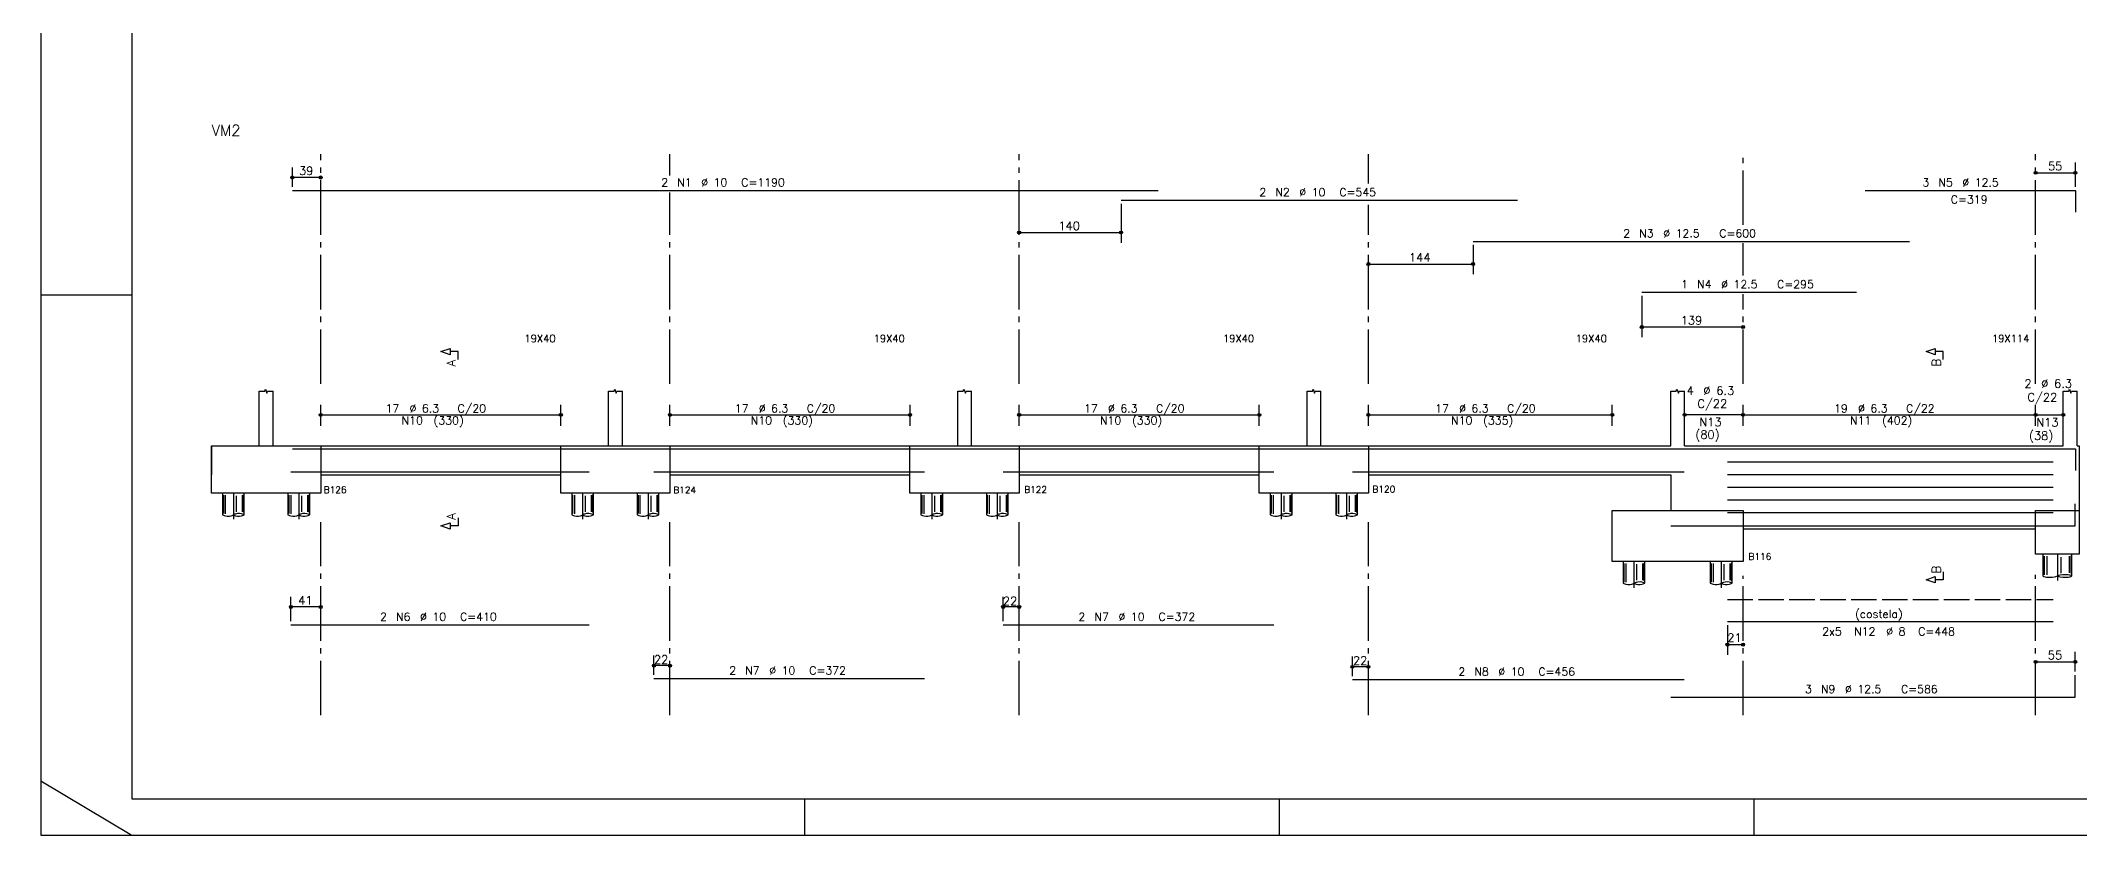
# Model space of a CAD drawing. Extents: x 0 to 84.1, y 0 to 59.4.
# Drawn here: x 0 to 56, y 0 to 21.8 of the extents above; entities that cross this region are included whole.
import ezdxf

# ---------------------------------------------------------------- set-up
doc = ezdxf.new("R2010")
doc.units = 0
doc.header["$MEASUREMENT"] = 0
doc.linetypes.add('ESTILO_TQS_0001', pattern=[0.85, 0.7, -0.15])
doc.linetypes.add('ESTILO_TQS_0003', pattern=[2.05, 1.5, -0.2, 0.15, -0.2])
for name, color, linetype in [('18', 4, 'CONTINUOUS'), ('2', 2, 'CONTINUOUS'), ('25', 1, 'CONTINUOUS'), ('26', 3, 'CONTINUOUS'), ('3', 3, 'CONTINUOUS'), ('51', 7, 'CONTINUOUS'), ('6', 6, 'CONTINUOUS')]:
    doc.layers.add(name, color=color, linetype=linetype)
doc.styles.get("Standard").update_dxf_attribs({"font": 'ROMANS.SHX'})

msp = doc.modelspace()

# ---------------------------------------------------------------- linework, layer by layer
at = {"layer": '18', "linetype": 'ESTILO_TQS_0003'}
for p, q in [((7.69624, 12.40668), (7.69624, 18.72668)), ((17.29624, 18.136781), (17.29624, 18.72668)), ((26.89624, 12.40668), (26.89624, 18.72668)), ((36.49824, 17.915051), (36.49824, 18.72668)), ((46.79624, 16.776336), (46.79624, 18.72668)), ((54.83624, 12.40668), (54.83624, 18.72668)), ((17.29624, 12.40668), (17.29624, 17.67368)), ((36.49824, 12.40668), (36.49824, 17.332158)), ((46.79624, 15.385166), (46.79624, 16.27368)), ((46.79624, 12.40668), (46.79624, 14.87368)), ((5.295152, 9.40668), (5.295152, 8.685118)), ((7.095152, 9.40668), (7.095152, 8.685118)), ((14.89488, 9.40668), (14.89488, 8.685118)), ((16.69488, 9.40668), (16.69488, 8.685118)), ((24.494749, 9.40668), (24.494749, 8.685118)), ((26.294749, 9.40668), (26.294749, 8.685118)), ((34.09668, 9.40668), (34.09668, 8.685118)), ((35.89668, 9.40668), (35.89668, 8.685118)), ((7.695152, 3.29668), (7.695152, 8.60668)), ((17.29624, 3.29668), (17.29624, 8.60668)), ((26.89624, 3.29668), (26.89624, 8.60668)), ((36.49824, 3.29668), (36.49824, 8.60668)), ((43.795207, 7.52668), (43.795207, 6.805118)), ((46.195207, 7.52668), (46.195207, 6.805118)), ((55.43582, 7.72668), (55.43582, 7.00415)), ((46.79624, 3.29668), (46.795207, 7.12668)), ((54.83624, 3.29668), (54.83624, 7.162456))]:
    msp.add_line(p, q, dxfattribs=at)
at = {"layer": '18', "linetype": 'Continuous'}
for p, q in [((6.91624, 17.82668), (6.91624, 18.35968)), ((7.69624, 18.08168), (6.91624, 18.08168)), ((7.69624, 18.08168), (7.69624, 18.08168)), ((54.83624, 18.211551), (55.93364, 18.211551)), ((54.83624, 18.211551), (54.83624, 18.211551)), ((55.93364, 17.82668), (55.93364, 18.489551)), ((6.91624, 17.72668), (6.91624, 17.72668)), ((29.69724, 17.457768), (29.69724, 17.457768)), ((55.93364, 17.72668), (55.93364, 17.72668)), ((29.69724, 17.357768), (29.69724, 16.289721)), ((26.89624, 16.567721), (29.69724, 16.567721)), ((26.89624, 16.567721), (26.89624, 16.567721)), ((39.37212, 16.32668), (39.37212, 16.32668)), ((36.49824, 15.702321), (39.37212, 15.702321)), ((36.49824, 15.702321), (36.49824, 15.702321)), ((39.37212, 16.22668), (39.37212, 15.424321)), ((44.01258, 14.92668), (44.01258, 14.92668)), ((44.01258, 14.82668), (44.01258, 13.692116)), ((46.79624, 13.970116), (44.01258, 13.970116)), ((46.79624, 13.970116), (46.79624, 13.970116)), ((7.69624, 11.25668), (7.69624, 11.83468)), ((14.29624, 11.25668), (14.29624, 11.83468)), ((17.29624, 11.25668), (17.29624, 11.83468)), ((23.89624, 11.25668), (23.89624, 11.83468)), ((26.89624, 11.25668), (26.89624, 11.83468)), ((33.49624, 11.25668), (33.49624, 11.83468)), ((36.49824, 11.25668), (36.49824, 11.83468)), ((43.19824, 11.25668), (43.19824, 11.83468)), ((46.79624, 11.25668), (46.79624, 11.83468)), ((54.83624, 11.25668), (54.83624, 11.83468)), ((7.69624, 11.55668), (14.29624, 11.55668)), ((17.29624, 11.55668), (23.89624, 11.55668)), ((26.89624, 11.55668), (33.49624, 11.55668)), ((36.49824, 11.55668), (43.19824, 11.55668)), ((46.79624, 11.55668), (45.18744, 11.55668)), ((46.79624, 11.55668), (54.83624, 11.55668)), ((54.83624, 11.55668), (55.59624, 11.55668)), ((6.91624, 10.62668), (30.71624, 10.62668)), ((29.69724, 10.62668), (40.59724, 10.62668)), ((39.37212, 10.62668), (51.37212, 10.62668)), ((44.01258, 10.62668), (49.91258, 10.62668)), ((46.36624, 10.26362), (55.31644, 10.26362)), ((50.15364, 10.62668), (55.93364, 10.62668)), ((55.93364, 10.62668), (55.93364, 10.02668)), ((6.87624, 9.98668), (15.079627, 9.98668)), ((16.85624, 9.98668), (24.29624, 9.98668)), ((26.45624, 9.98668), (33.89624, 9.98668)), ((36.05824, 9.98668), (45.17824, 9.98668)), ((46.36624, 9.91514), (55.31644, 9.91514)), ((46.36624, 9.56668), (55.31644, 9.56668)), ((46.36624, 9.21822), (55.31644, 9.21822)), ((55.92744, 8.50668), (55.92744, 9.10668)), ((44.80744, 8.50668), (55.92744, 8.50668)), ((46.36624, 8.86974), (55.31644, 8.86974)), ((6.875152, 5.886401), (6.875152, 6.552523)), ((7.695152, 6.274523), (6.875152, 6.274523)), ((7.695152, 6.274523), (7.695152, 6.274523)), ((26.45624, 5.886401), (26.45624, 6.552523)), ((26.89624, 6.274523), (26.45624, 6.274523)), ((26.89624, 6.274523), (26.89624, 6.274523)), ((6.875152, 5.786401), (6.875152, 5.786401)), ((26.45624, 5.786401), (26.45624, 5.786401)), ((46.36624, 5.87668), (46.36624, 5.87668)), ((46.36624, 5.77668), (46.36624, 4.961868)), ((46.36624, 5.239868), (46.795716, 5.239868)), ((46.795716, 5.239868), (46.795716, 5.239868)), ((55.92744, 4.49668), (55.92744, 5.044067)), ((16.85624, 4.408162), (16.85624, 4.941162)), ((17.29624, 4.663162), (16.85624, 4.663162)), ((17.29624, 4.663162), (17.29624, 4.663162)), ((36.05824, 4.37668), (36.05824, 4.90968)), ((36.49824, 4.63168), (36.05824, 4.63168)), ((36.49824, 4.63168), (36.49824, 4.63168)), ((54.83624, 4.766067), (55.92744, 4.766067)), ((54.83624, 4.766067), (54.83624, 4.766067)), ((16.85624, 4.308162), (16.85624, 4.308162)), ((36.05824, 4.27668), (36.05824, 4.27668)), ((55.92744, 4.39668), (55.92744, 4.39668))]:
    msp.add_line(p, q, dxfattribs=at)
for centre, radius in [((6.91624, 18.08168), 0.041625), ((6.91624, 18.08168), 0.02075), ((7.69624, 18.08168), 0.041625), ((7.69624, 18.08168), 0.02075), ((54.83624, 18.211551), 0.041625), ((54.83624, 18.211551), 0.02075), ((55.93364, 18.211551), 0.041625), ((55.93364, 18.211551), 0.02075), ((26.89624, 16.567721), 0.041625), ((26.89624, 16.567721), 0.02075), ((29.69724, 16.567721), 0.041625), ((29.69724, 16.567721), 0.02075), ((36.49824, 15.702321), 0.041625), ((36.49824, 15.702321), 0.02075), ((39.37212, 15.702321), 0.041625), ((39.37212, 15.702321), 0.02075), ((44.01258, 13.970116), 0.041625), ((46.79624, 13.970116), 0.041625), ((44.01258, 13.970116), 0.02075), ((46.79624, 13.970116), 0.02075), ((7.69624, 11.55668), 0.041625), ((7.69624, 11.55668), 0.02075), ((14.29624, 11.55668), 0.041625), ((14.29624, 11.55668), 0.02075), ((17.29624, 11.55668), 0.041625), ((17.29624, 11.55668), 0.02075), ((23.89624, 11.55668), 0.041625), ((23.89624, 11.55668), 0.02075), ((26.89624, 11.55668), 0.041625), ((26.89624, 11.55668), 0.02075), ((33.49624, 11.55668), 0.041625), ((33.49624, 11.55668), 0.02075), ((36.49824, 11.55668), 0.041625), ((36.49824, 11.55668), 0.02075), ((43.19824, 11.55668), 0.041625), ((43.19824, 11.55668), 0.02075), ((45.18744, 11.55668), 0.041625), ((45.18744, 11.55668), 0.02075), ((46.79624, 11.55668), 0.041625), ((46.79624, 11.55668), 0.041625), ((46.79624, 11.55668), 0.02075), ((46.79624, 11.55668), 0.02075), ((54.83624, 11.55668), 0.041625), ((54.83624, 11.55668), 0.041625), ((54.83624, 11.55668), 0.02075), ((54.83624, 11.55668), 0.02075), ((55.59624, 11.55668), 0.041625), ((55.59624, 11.55668), 0.02075), ((6.875152, 6.274523), 0.041625), ((6.875152, 6.274523), 0.02075), ((7.695152, 6.274523), 0.041625), ((7.695152, 6.274523), 0.02075), ((26.45624, 6.274523), 0.041625), ((26.45624, 6.274523), 0.02075), ((26.89624, 6.274523), 0.041625), ((26.89624, 6.274523), 0.02075), ((46.36624, 5.239868), 0.041625), ((46.36624, 5.239868), 0.02075), ((46.795716, 5.239868), 0.041625), ((46.795716, 5.239868), 0.02075), ((16.85624, 4.663162), 0.041625), ((16.85624, 4.663162), 0.02075), ((17.29624, 4.663162), 0.041625), ((17.29624, 4.663162), 0.02075), ((36.05824, 4.63168), 0.041625), ((36.05824, 4.63168), 0.02075), ((36.49824, 4.63168), 0.041625), ((36.49824, 4.63168), 0.02075), ((54.83624, 4.766067), 0.041625), ((54.83624, 4.766067), 0.02075), ((55.92744, 4.766067), 0.041625), ((55.92744, 4.766067), 0.02075)]:
    msp.add_circle(centre, radius, dxfattribs=at)
at = {"layer": '2', "linetype": 'Continuous'}
for p, q in [((0, 59.4), (0, 0)), ((2.499999, 14.85), (0, 14.85)), ((0, 1.5), (2.5, 0)), ((21, 0), (21, 1)), ((34.05, 0.000008), (34.05, 1)), ((47.1, 0.000008), (47.1, 1)), ((0, 0), (84.1, 0))]:
    msp.add_line(p, q, dxfattribs=at)
at = {"layer": '25', "linetype": 'Continuous'}
for p, q in [((45.18744, 11.55668), (45.18744, 11.55668)), ((46.79624, 11.55668), (46.79624, 11.55668)), ((54.83624, 11.55668), (54.83624, 11.55668)), ((55.59624, 11.55668), (55.59624, 11.55668)), ((7.69624, 11.15668), (7.69624, 11.15668)), ((14.29624, 11.15668), (14.29624, 11.15668)), ((17.29624, 11.15668), (17.29624, 11.15668)), ((23.89624, 11.15668), (23.89624, 11.15668)), ((26.89624, 11.15668), (26.89624, 11.15668)), ((33.49624, 11.15668), (33.49624, 11.15668)), ((36.49824, 11.15668), (36.49824, 11.15668)), ((43.19824, 11.15668), (43.19824, 11.15668)), ((46.79624, 11.15668), (46.79624, 11.15668)), ((54.83624, 11.15668), (54.83624, 11.15668))]:
    msp.add_line(p, q, dxfattribs=at)
at = {"layer": '26', "linetype": 'Continuous'}
for p, q in [((6.91624, 17.72668), (30.71624, 17.72668)), ((29.69724, 17.457768), (40.59724, 17.457768)), ((50.15364, 17.72668), (55.93364, 17.72668)), ((55.93364, 17.72668), (55.93364, 17.12668)), ((39.37212, 16.32668), (51.37212, 16.32668)), ((44.01258, 14.92668), (49.91258, 14.92668)), ((23.894749, 10.70668), (26.894749, 10.70668)), ((6.875152, 5.786401), (15.078539, 5.786401)), ((26.45624, 5.786401), (33.89624, 5.786401)), ((46.36624, 5.87668), (55.31644, 5.87668)), ((16.85624, 4.308162), (24.29624, 4.308162)), ((36.05824, 4.27668), (45.17824, 4.27668)), ((55.92744, 3.79668), (55.92744, 4.39668)), ((44.80744, 3.79668), (55.92744, 3.79668))]:
    msp.add_line(p, q, dxfattribs=at)
at = {"layer": '26', "linetype": 'ESTILO_TQS_0001'}
msp.add_line((46.36624, 6.47668), (55.31644, 6.47668), dxfattribs=at)
at = {"layer": '3', "linetype": 'Continuous'}
for p, q in [((2.499999, 58.4), (2.499999, 1)), ((2.499999, 1), (83.1, 1))]:
    msp.add_line(p, q, dxfattribs=at)
at = {"layer": '51', "linetype": 'Continuous'}
for p, q in [((6.00724, 10.70668), (6.00724, 12.20668)), ((6.38724, 10.70668), (6.38724, 12.20668)), ((15.60744, 10.70668), (15.60744, 12.20668)), ((15.98744, 10.70668), (15.98744, 12.20668)), ((25.20744, 10.70668), (25.20744, 12.20668)), ((25.58744, 10.70668), (25.58744, 12.20668)), ((34.80924, 10.70668), (34.80924, 12.20668)), ((35.18924, 10.70668), (35.18924, 12.20668)), ((44.80744, 10.70668), (44.80744, 12.20668)), ((45.18744, 10.70668), (45.18744, 12.20668)), ((55.59624, 10.70668), (55.59624, 12.20668)), ((55.97624, 10.70668), (55.97624, 12.20668)), ((4.69624, 10.70668), (4.69624, 9.90668)), ((4.69624, 10.70668), (6.00724, 10.70668)), ((6.38724, 10.70668), (7.69624, 10.70668)), ((7.69624, 10.70668), (14.29624, 10.70668)), ((14.29624, 10.70668), (15.60744, 10.70668)), ((15.98744, 10.70668), (17.29624, 10.70668)), ((17.29624, 10.70668), (23.89624, 10.70668)), ((23.894749, 9.40668), (23.894749, 10.70668)), ((23.89624, 10.70668), (25.20744, 10.70668)), ((25.58744, 10.70668), (26.89624, 10.70668)), ((26.894749, 10.70668), (26.894749, 9.40668)), ((26.89624, 10.70668), (33.49824, 10.70668)), ((33.49824, 10.70668), (34.80924, 10.70668)), ((35.18924, 10.70668), (36.49824, 10.70668)), ((36.49824, 10.70668), (43.19624, 10.70668)), ((43.19624, 10.70668), (44.80744, 10.70668)), ((45.18744, 10.70668), (46.79624, 10.70668)), ((46.79624, 10.70668), (54.83624, 10.70668)), ((54.83624, 10.70668), (55.59624, 10.70668)), ((55.97624, 10.70668), (56.03624, 10.70668)), ((56.03624, 10.70668), (56.03624, 8.42668)), ((7.69624, 9.90668), (14.29624, 9.90668)), ((17.29624, 9.90668), (23.89624, 9.90668)), ((26.89624, 9.90668), (33.49824, 9.90668)), ((36.49824, 9.90668), (44.80744, 9.90668)), ((44.80744, 9.90668), (44.80744, 8.92668)), ((5.59475, 9.40668), (4.995554, 9.40668)), ((4.995554, 9.40668), (4.995554, 8.807484)), ((5.009667, 8.844399), (5.009667, 9.346738)), ((5.029723, 8.841481), (5.029723, 9.35138)), ((5.081867, 8.838564), (5.081867, 9.349833)), ((5.376684, 8.888155), (5.376683, 9.328167)), ((5.544217, 8.89399), (5.544217, 9.35138)), ((5.576491, 8.885238), (5.576491, 9.354476)), ((5.588416, 8.873569), (5.588416, 9.368404)), ((5.59475, 8.807484), (5.59475, 9.40668)), ((7.39475, 9.40668), (6.795554, 9.40668)), ((6.795554, 9.40668), (6.795554, 8.807484)), ((6.809667, 8.844399), (6.809667, 9.346738)), ((6.829723, 8.841481), (6.829723, 9.35138)), ((6.881867, 8.838564), (6.881867, 9.349833)), ((7.176684, 8.888155), (7.176683, 9.328167)), ((7.344217, 8.89399), (7.344217, 9.35138)), ((7.376491, 8.885238), (7.376491, 9.354476)), ((7.388416, 8.873569), (7.388416, 9.368404)), ((7.39475, 8.807484), (7.39475, 9.40668)), ((15.194478, 9.40668), (14.595282, 9.40668)), ((14.595282, 9.40668), (14.595282, 8.807484)), ((14.609395, 8.844399), (14.609395, 9.346738)), ((14.629451, 8.841481), (14.629451, 9.35138)), ((14.681595, 8.838564), (14.681595, 9.349833)), ((14.976412, 8.888155), (14.976411, 9.328167)), ((15.143945, 8.89399), (15.143945, 9.35138)), ((15.176219, 8.885238), (15.176219, 9.354476)), ((15.188144, 8.873569), (15.188144, 9.368404)), ((15.194478, 8.807484), (15.194478, 9.40668)), ((16.994478, 9.40668), (16.395282, 9.40668)), ((16.395282, 9.40668), (16.395282, 8.807484)), ((16.409395, 8.844399), (16.409395, 9.346738)), ((16.429451, 8.841481), (16.429451, 9.35138)), ((16.481595, 8.838564), (16.481595, 9.349833)), ((16.776412, 8.888155), (16.776411, 9.328167)), ((16.943945, 8.89399), (16.943945, 9.35138)), ((16.976219, 8.885238), (16.976219, 9.354476)), ((16.988144, 8.873569), (16.988144, 9.368404)), ((16.994478, 8.807484), (16.994478, 9.40668)), ((26.894749, 9.40668), (23.894749, 9.40668)), ((24.794347, 9.40668), (24.19515, 9.40668)), ((24.19515, 9.40668), (24.19515, 8.807484)), ((24.209264, 8.844399), (24.209264, 9.346738)), ((24.22932, 8.841481), (24.22932, 9.35138)), ((24.281463, 8.838564), (24.281464, 9.349833)), ((24.576281, 8.888155), (24.57628, 9.328167)), ((24.743814, 8.89399), (24.743814, 9.35138)), ((24.776088, 8.885238), (24.776088, 9.354476)), ((24.788013, 8.873569), (24.788013, 9.368404)), ((24.794347, 8.807484), (24.794347, 9.40668)), ((26.594347, 9.40668), (25.99515, 9.40668)), ((25.99515, 9.40668), (25.99515, 8.807484)), ((26.009264, 8.844399), (26.009264, 9.346738)), ((26.02932, 8.841481), (26.02932, 9.35138)), ((26.081463, 8.838564), (26.081464, 9.349833)), ((26.376281, 8.888155), (26.37628, 9.328167)), ((26.543814, 8.89399), (26.543814, 9.35138)), ((26.576088, 8.885238), (26.576088, 9.354476)), ((26.588013, 8.873569), (26.588013, 9.368404)), ((26.594347, 8.807484), (26.594347, 9.40668)), ((34.396278, 9.40668), (33.797082, 9.40668)), ((33.797082, 9.40668), (33.797082, 8.807484)), ((33.811196, 8.844399), (33.811196, 9.346738)), ((33.831251, 8.841481), (33.831251, 9.35138)), ((33.883395, 8.838564), (33.883396, 9.349833)), ((34.178212, 8.888155), (34.178212, 9.328167)), ((34.345746, 8.89399), (34.345746, 9.35138)), ((34.37802, 8.885238), (34.37802, 9.354476)), ((34.389944, 8.873569), (34.389944, 9.368404)), ((34.396278, 8.807484), (34.396278, 9.40668)), ((36.196278, 9.40668), (35.597082, 9.40668)), ((35.597082, 9.40668), (35.597082, 8.807484)), ((35.611196, 8.844399), (35.611196, 9.346738)), ((35.631251, 8.841481), (35.631251, 9.35138)), ((35.683395, 8.838564), (35.683396, 9.349833)), ((35.978212, 8.888155), (35.978212, 9.328167)), ((36.145746, 8.89399), (36.145746, 9.35138)), ((36.17802, 8.885238), (36.17802, 9.354476)), ((36.189944, 8.873569), (36.189944, 9.368404)), ((36.196278, 8.807484), (36.196278, 9.40668)), ((46.79624, 8.42668), (54.83624, 8.42668)), ((44.094805, 7.52668), (43.495608, 7.52668)), ((43.495608, 7.52668), (43.495608, 6.927484)), ((43.509722, 6.964399), (43.509722, 7.466738)), ((43.529778, 6.961481), (43.529778, 7.47138)), ((43.581921, 6.958564), (43.581922, 7.469833)), ((43.876739, 7.008155), (43.876738, 7.448167)), ((44.044272, 7.01399), (44.044272, 7.47138)), ((44.076546, 7.005238), (44.076546, 7.474476)), ((44.088471, 6.993569), (44.088471, 7.488404)), ((44.094805, 6.927484), (44.094805, 7.52668)), ((46.494805, 7.52668), (45.895608, 7.52668)), ((45.895608, 7.52668), (45.895608, 6.927484)), ((45.909722, 6.964399), (45.909722, 7.466738)), ((45.929778, 6.961481), (45.929778, 7.47138)), ((45.981921, 6.958564), (45.981922, 7.469833)), ((46.276739, 7.008155), (46.276738, 7.448167)), ((46.444272, 7.01399), (46.444272, 7.47138)), ((46.476546, 7.005238), (46.476546, 7.474476)), ((46.488471, 6.993569), (46.488471, 7.488404)), ((46.494805, 6.927484), (46.494805, 7.52668)), ((55.83582, 7.72668), (55.03582, 7.72668)), ((55.03582, 7.72668), (55.03582, 7.12668)), ((55.054663, 7.163644), (55.054663, 7.666658)), ((55.08144, 7.160723), (55.08144, 7.671306)), ((55.151058, 7.157802), (55.151059, 7.669757)), ((55.544675, 7.20746), (55.544675, 7.648061)), ((55.768353, 7.213302), (55.768353, 7.671306)), ((55.811442, 7.204539), (55.811442, 7.674406)), ((55.827363, 7.192854), (55.827363, 7.688353)), ((55.83582, 7.12668), (55.83582, 7.72668))]:
    msp.add_line(p, q, dxfattribs=at)
for points in [[(11.47124, 13.07668), (11.47124, 13.295911), (11.252009, 13.295911), (11.252009, 13.208218), (10.99624, 13.295911), (11.252009, 13.383603), (11.252009, 13.295911)], [(52.300234, 13.07668), (52.300234, 13.295911), (52.081004, 13.295911), (52.081004, 13.208218), (51.825234, 13.295911), (52.081004, 13.383603), (52.081004, 13.295911)], [(6.00724, 12.20668), (6.15924, 12.20668), (6.17824, 12.26368), (6.21624, 12.14968), (6.23524, 12.20668), (6.38724, 12.20668)], [(15.60744, 12.20668), (15.75944, 12.20668), (15.77844, 12.26368), (15.81644, 12.14968), (15.83544, 12.20668), (15.98744, 12.20668)], [(25.20744, 12.20668), (25.35944, 12.20668), (25.37844, 12.26368), (25.41644, 12.14968), (25.43544, 12.20668), (25.58744, 12.20668)], [(34.80924, 12.20668), (34.96124, 12.20668), (34.98024, 12.26368), (35.01824, 12.14968), (35.03724, 12.20668), (35.18924, 12.20668)], [(44.80744, 12.20668), (44.95944, 12.20668), (44.97844, 12.26368), (45.01644, 12.14968), (45.03544, 12.20668), (45.18744, 12.20668)], [(55.59624, 12.20668), (55.74824, 12.20668), (55.76724, 12.26368), (55.80524, 12.14968), (55.82424, 12.20668), (55.97624, 12.20668)], [(7.695152, 10.70668), (7.695152, 9.40668), (4.695152, 9.40668), (4.695152, 10.70668), (7.695152, 10.70668)], [(17.29488, 10.70668), (17.29488, 9.40668), (14.29488, 9.40668), (14.29488, 10.70668), (17.29488, 10.70668)], [(36.49668, 10.70668), (36.49668, 9.40668), (33.49668, 9.40668), (33.49668, 10.70668), (36.49668, 10.70668)], [(4.995554, 8.807484), (5.018989, 8.796492), (5.041903, 8.787838), (5.073847, 8.778911), (5.127159, 8.771467), (5.185807, 8.773483), (5.237001, 8.78413), (5.261844, 8.792522), (5.295151, 8.807484)], [(5.59475, 8.807483), (5.571313, 8.818476), (5.5484, 8.827129), (5.516457, 8.836057), (5.463144, 8.8435), (5.404496, 8.841484), (5.353301, 8.830838), (5.328459, 8.822446), (5.295152, 8.807483)], [(5.295152, 8.807484), (5.328459, 8.792522), (5.353301, 8.78413), (5.404496, 8.773483), (5.463144, 8.771468), (5.516457, 8.778911), (5.5484, 8.787839), (5.571313, 8.796492), (5.59475, 8.807484)], [(6.795554, 8.807484), (6.818989, 8.796492), (6.841903, 8.787838), (6.873847, 8.778911), (6.927159, 8.771467), (6.985807, 8.773483), (7.037001, 8.78413), (7.061844, 8.792522), (7.095151, 8.807484)], [(7.39475, 8.807483), (7.371313, 8.818476), (7.3484, 8.827129), (7.316457, 8.836057), (7.263144, 8.8435), (7.204496, 8.841484), (7.153301, 8.830838), (7.128459, 8.822446), (7.095152, 8.807483)], [(7.095152, 8.807484), (7.128459, 8.792522), (7.153301, 8.78413), (7.204496, 8.773483), (7.263144, 8.771468), (7.316457, 8.778911), (7.3484, 8.787839), (7.371313, 8.796492), (7.39475, 8.807484)], [(11.47124, 8.72168), (11.47124, 8.502449), (11.252009, 8.502449), (11.252009, 8.414757), (10.99624, 8.502449), (11.252009, 8.590142), (11.252009, 8.502449)], [(14.595282, 8.807484), (14.618717, 8.796492), (14.641631, 8.787838), (14.673575, 8.778911), (14.726887, 8.771467), (14.785536, 8.773483), (14.83673, 8.78413), (14.861572, 8.792522), (14.894879, 8.807484)], [(15.194478, 8.807483), (15.171042, 8.818476), (15.148128, 8.827129), (15.116185, 8.836057), (15.062872, 8.8435), (15.004224, 8.841484), (14.953029, 8.830838), (14.928187, 8.822446), (14.89488, 8.807483)], [(14.89488, 8.807484), (14.928187, 8.792522), (14.953029, 8.78413), (15.004224, 8.773483), (15.062872, 8.771468), (15.116185, 8.778911), (15.148128, 8.787839), (15.171042, 8.796492), (15.194478, 8.807484)], [(16.395282, 8.807484), (16.418717, 8.796492), (16.441631, 8.787838), (16.473575, 8.778911), (16.526887, 8.771467), (16.585536, 8.773483), (16.63673, 8.78413), (16.661572, 8.792522), (16.694879, 8.807484)], [(16.994478, 8.807483), (16.971042, 8.818476), (16.948128, 8.827129), (16.916185, 8.836057), (16.862872, 8.8435), (16.804224, 8.841484), (16.753029, 8.830838), (16.728187, 8.822446), (16.69488, 8.807483)], [(16.69488, 8.807484), (16.728187, 8.792522), (16.753029, 8.78413), (16.804224, 8.773483), (16.862872, 8.771468), (16.916185, 8.778911), (16.948128, 8.787839), (16.971042, 8.796492), (16.994478, 8.807484)], [(24.19515, 8.807484), (24.218586, 8.796492), (24.2415, 8.787838), (24.273444, 8.778911), (24.326756, 8.771467), (24.385404, 8.773483), (24.436598, 8.78413), (24.461441, 8.792522), (24.494748, 8.807484)], [(24.794347, 8.807483), (24.77091, 8.818476), (24.747997, 8.827129), (24.716053, 8.836057), (24.662741, 8.8435), (24.604093, 8.841484), (24.552898, 8.830838), (24.528056, 8.822446), (24.494749, 8.807483)], [(24.494749, 8.807484), (24.528056, 8.792522), (24.552898, 8.78413), (24.604093, 8.773483), (24.662741, 8.771468), (24.716053, 8.778911), (24.747997, 8.787839), (24.77091, 8.796492), (24.794347, 8.807484)], [(25.99515, 8.807484), (26.018586, 8.796492), (26.0415, 8.787838), (26.073444, 8.778911), (26.126756, 8.771467), (26.185404, 8.773483), (26.236598, 8.78413), (26.261441, 8.792522), (26.294748, 8.807484)], [(26.594347, 8.807483), (26.57091, 8.818476), (26.547997, 8.827129), (26.516053, 8.836057), (26.462741, 8.8435), (26.404093, 8.841484), (26.352898, 8.830838), (26.328056, 8.822446), (26.294749, 8.807483)], [(26.294749, 8.807484), (26.328056, 8.792522), (26.352898, 8.78413), (26.404093, 8.773483), (26.462741, 8.771468), (26.516053, 8.778911), (26.547997, 8.787839), (26.57091, 8.796492), (26.594347, 8.807484)], [(33.797082, 8.807484), (33.820518, 8.796492), (33.843432, 8.787838), (33.875375, 8.778911), (33.928688, 8.771467), (33.987336, 8.773483), (34.03853, 8.78413), (34.063373, 8.792522), (34.09668, 8.807484)], [(34.396278, 8.807483), (34.372842, 8.818476), (34.349929, 8.827129), (34.317985, 8.836057), (34.264672, 8.8435), (34.206025, 8.841484), (34.15483, 8.830838), (34.129987, 8.822446), (34.09668, 8.807483)], [(34.09668, 8.807484), (34.129987, 8.792522), (34.15483, 8.78413), (34.206025, 8.773483), (34.264672, 8.771468), (34.317985, 8.778911), (34.349929, 8.787839), (34.372842, 8.796492), (34.396278, 8.807484)], [(35.597082, 8.807484), (35.620518, 8.796492), (35.643432, 8.787838), (35.675375, 8.778911), (35.728688, 8.771467), (35.787336, 8.773483), (35.83853, 8.78413), (35.863373, 8.792522), (35.89668, 8.807484)], [(36.196278, 8.807483), (36.172842, 8.818476), (36.149929, 8.827129), (36.117985, 8.836057), (36.064672, 8.8435), (36.006025, 8.841484), (35.95483, 8.830838), (35.929987, 8.822446), (35.89668, 8.807483)], [(35.89668, 8.807484), (35.929987, 8.792522), (35.95483, 8.78413), (36.006025, 8.773483), (36.064672, 8.771468), (36.117985, 8.778911), (36.149929, 8.787839), (36.172842, 8.796492), (36.196278, 8.807484)], [(46.795207, 8.92668), (46.795207, 7.52668), (43.195207, 7.52668), (43.195207, 8.92668), (46.795207, 8.92668)], [(56.03582, 8.92668), (56.03582, 7.72668), (54.83582, 7.72668), (54.83582, 8.92668), (56.03582, 8.92668)], [(43.495608, 6.927484), (43.519044, 6.916492), (43.541958, 6.907838), (43.573902, 6.898911), (43.627214, 6.891467), (43.685862, 6.893483), (43.737056, 6.90413), (43.761899, 6.912522), (43.795206, 6.927484)], [(44.094805, 6.927483), (44.071368, 6.938476), (44.048455, 6.947129), (44.016511, 6.956057), (43.963199, 6.9635), (43.904551, 6.961484), (43.853356, 6.950838), (43.828514, 6.942446), (43.795207, 6.927483)], [(43.795207, 6.927484), (43.828514, 6.912522), (43.853356, 6.90413), (43.904551, 6.893483), (43.963199, 6.891468), (44.016511, 6.898911), (44.048455, 6.907839), (44.071368, 6.916492), (44.094805, 6.927484)], [(45.895608, 6.927484), (45.919044, 6.916492), (45.941958, 6.907838), (45.973902, 6.898911), (46.027214, 6.891467), (46.085862, 6.893483), (46.137056, 6.90413), (46.161899, 6.912522), (46.195206, 6.927484)], [(46.494805, 6.927483), (46.471368, 6.938476), (46.448455, 6.947129), (46.416511, 6.956057), (46.363199, 6.9635), (46.304551, 6.961484), (46.253356, 6.950838), (46.228514, 6.942446), (46.195207, 6.927483)], [(46.195207, 6.927484), (46.228514, 6.912522), (46.253356, 6.90413), (46.304551, 6.893483), (46.363199, 6.891468), (46.416511, 6.898911), (46.448455, 6.907839), (46.471368, 6.916492), (46.494805, 6.927484)], [(52.300234, 7.24168), (52.300234, 7.022449), (52.081004, 7.022449), (52.081004, 6.934757), (51.825234, 7.022449), (52.081004, 7.110142), (52.081004, 7.022449)], [(55.03582, 7.12668), (55.06711, 7.115674), (55.097702, 7.107008), (55.140351, 7.098069), (55.21153, 7.090615), (55.289832, 7.092633), (55.358182, 7.103295), (55.39135, 7.111698), (55.435819, 7.12668)], [(55.83582, 7.126679), (55.80453, 7.137687), (55.773938, 7.146352), (55.731289, 7.155291), (55.66011, 7.162744), (55.581808, 7.160726), (55.513457, 7.150065), (55.480289, 7.141662), (55.43582, 7.126679)], [(55.43582, 7.126681), (55.480289, 7.111698), (55.513457, 7.103295), (55.581808, 7.092634), (55.66011, 7.090616), (55.731289, 7.098069), (55.773938, 7.107008), (55.80453, 7.115674), (55.83582, 7.126681)]]:
    msp.add_lwpolyline(points, dxfattribs=at)

# ---------------------------------------------------------------- texts
at = {"layer": '18', "linetype": 'Continuous'}
for s, p in [('55', (55.17794, 18.280551)), ('39', (7.09924, 18.15068)), ('140', (27.97474, 16.636721)), ('144', (37.61318, 15.771321)), ('139', (45.08241, 14.039116)), ('41', (7.078152, 6.343523)), ('22', (26.447938, 6.322987)), ('21', (46.361699, 5.313439)), ('55', (55.17484, 4.835067)), ('22', (16.855732, 4.715695)), ('22', (36.071528, 4.688054))]:
    msp.add_text(s, height=0.23, dxfattribs=at).set_placement(p)
at = {"layer": '25', "linetype": 'Continuous'}
for s, height, p in [('4', 0.23, (45.243967, 12.109627)), ('%%c 6.3', 0.23, (45.703967, 12.109627)), ('2', 0.23, (54.532109, 12.302014)), ('%%c 6.3', 0.23, (54.992109, 12.302014)), ('17', 0.22, (9.47824, 11.62268)), ('%%c 6.3', 0.22, (10.13824, 11.62268)), ('C/20', 0.22, (11.45824, 11.62268)), ('17', 0.22, (19.07824, 11.62268)), ('%%c 6.3', 0.22, (19.73824, 11.62268)), ('C/20', 0.22, (21.05824, 11.62268)), ('17', 0.22, (28.67824, 11.62268)), ('%%c 6.3', 0.22, (29.33824, 11.62268)), ('C/20', 0.22, (30.65824, 11.62268)), ('17', 0.22, (38.33024, 11.62268)), ('%%c 6.3', 0.22, (38.99024, 11.62268)), ('C/20', 0.22, (40.31024, 11.62268)), ('C/22', 0.23, (45.541039, 11.748571)), ('19', 0.22, (49.29824, 11.62268)), ('%%c 6.3', 0.22, (49.95824, 11.62268)), ('C/22', 0.22, (51.27824, 11.62268)), ('C/22', 0.23, (54.61452, 11.924301)), ('N10', 0.22, (9.91824, 11.29268)), ('(330)', 0.22, (10.79824, 11.29268)), ('N10', 0.22, (19.51824, 11.29268)), ('(330)', 0.22, (20.39824, 11.29268)), ('N10', 0.22, (29.11824, 11.29268)), ('(330)', 0.22, (29.99824, 11.29268)), ('N10', 0.22, (38.77024, 11.29268)), ('(335)', 0.22, (39.65024, 11.29268)), ('N13', 0.23, (45.591313, 11.241263)), ('N11', 0.22, (49.73824, 11.29268)), ('(402)', 0.22, (50.61824, 11.29268)), ('N13', 0.23, (54.854883, 11.234115)), ('(80)', 0.23, (45.481625, 10.898488)), ('(38)', 0.23, (54.655725, 10.870136))]:
    msp.add_text(s, height=height, dxfattribs=at).set_placement(p)
at = {"layer": '26', "linetype": 'Continuous'}
for s, p in [('2', (17.05624, 17.83668)), ('N1', (17.49624, 17.83668)), ('%%c 10', (18.15624, 17.83668)), ('C=1190', (19.25624, 17.83668)), ('3', (51.72364, 17.83668)), ('N5', (52.16364, 17.83668)), ('%%c 12.5', (52.82364, 17.83668)), ('2', (33.49724, 17.567768)), ('N2', (33.93724, 17.567768)), ('%%c 10', (34.59724, 17.567768)), ('C=545', (35.69724, 17.567768)), ('C=319', (52.50681, 17.366619)), ('2', (43.50212, 16.43668)), ('N3', (43.94212, 16.43668)), ('%%c 12.5', (44.60212, 16.43668)), ('C=600', (46.14212, 16.43668)), ('1', (45.09258, 15.03668)), ('N4', (45.53258, 15.03668)), ('%%c 12.5', (46.19258, 15.03668)), ('C=295', (47.73258, 15.03668)), ('2', (9.326845, 5.896401)), ('N6', (9.766845, 5.896401)), ('%%c 10', (10.426845, 5.896401)), ('C=410', (11.526845, 5.896401)), ('2', (28.52624, 5.896401)), ('N7', (28.96624, 5.896401)), ('%%c 10', (29.62624, 5.896401)), ('C=372', (30.72624, 5.896401)), ('2x5', (48.97134, 5.49168)), ('N12', (49.85134, 5.49168)), ('%%c 8', (50.73134, 5.49168)), ('C=448', (51.61134, 5.49168)), ('2', (18.92624, 4.418162)), ('N7', (19.36624, 4.418162)), ('%%c 10', (20.02624, 4.418162)), ('C=372', (21.12624, 4.418162)), ('2', (38.96824, 4.38668)), ('N8', (39.40824, 4.38668)), ('%%c 10', (40.06824, 4.38668)), ('C=456', (41.16824, 4.38668)), ('3', (48.49744, 3.90668)), ('N9', (48.93744, 3.90668)), ('%%c 12.5', (49.59744, 3.90668)), ('C=586', (51.13744, 3.90668))]:
    msp.add_text(s, height=0.22, dxfattribs=at).set_placement(p)
at = {"layer": '51', "linetype": 'Continuous'}
for s, height, p in [('19X40', 0.2, (13.29624, 13.55668)), ('19X40', 0.2, (22.89624, 13.55668)), ('19X40', 0.2, (32.49824, 13.55668)), ('19X40', 0.2, (42.19624, 13.55668)), ('19X114', 0.2, (53.63624, 13.55668)), ('B126', 0.18, (7.780131, 9.407191)), ('B124', 0.18, (17.38957, 9.40068)), ('B122', 0.18, (27.036241, 9.41248)), ('B120', 0.18, (36.608244, 9.422479)), ('B116', 0.18, (46.94624, 7.57268)), ('(costela)', 0.22, (49.87419, 5.972209))]:
    msp.add_text(s, height=height, dxfattribs=at).set_placement(p)
for s, p in [('A', (11.39924, 12.88468)), ('B', (52.228234, 12.88468)), ('A', (11.39924, 8.67368)), ('B', (52.228234, 7.19368))]:
    msp.add_text(s, height=0.24, rotation=90, dxfattribs=at).set_placement(p)
at = {"layer": '6', "linetype": 'Continuous'}
msp.add_text('VM2', height=0.3, dxfattribs=at).set_placement((4.69624, 19.22668))

doc.saveas('drawing.dxf')
